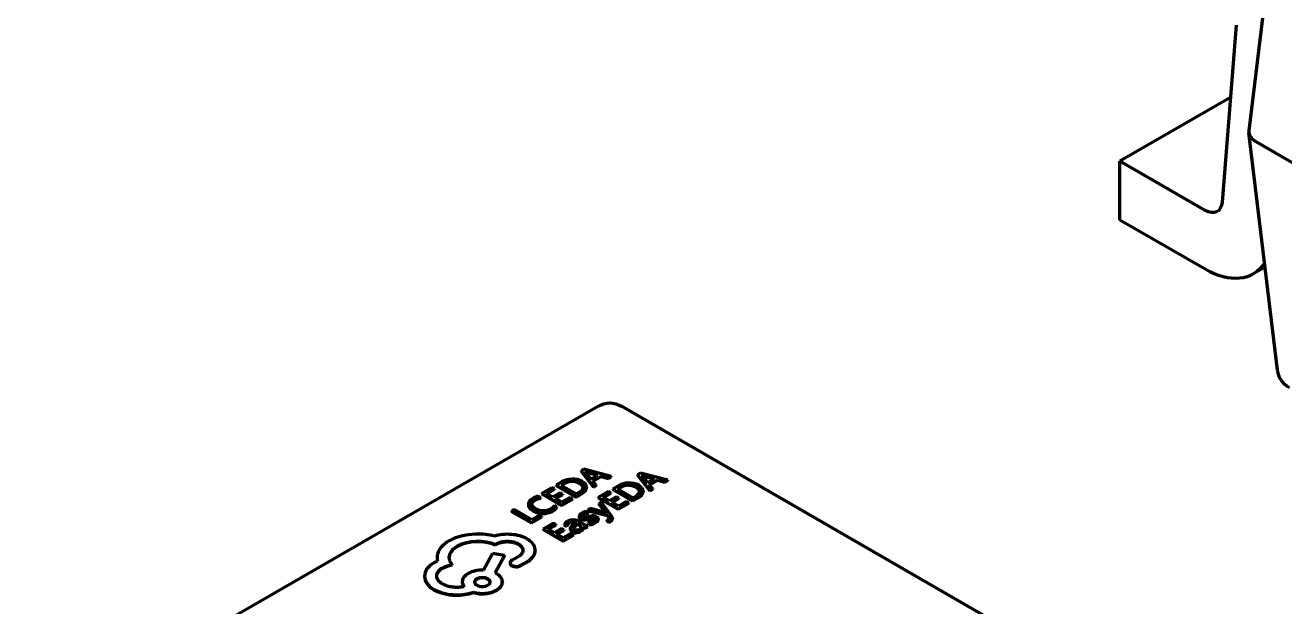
# Model space of a CAD drawing. Header units: millimetres. Extents: x 0 to 1189, y 0 to 841.
# Drawn here: x 656.761 to 659.383, y 238.392 to 239.602 of the extents above; entities that cross this region are included whole.
import ezdxf

# ---------------------------------------------------------------- set-up
doc = ezdxf.new("R2010")
doc.units = ezdxf.units.MM
doc.header["$LTSCALE"] = 0.75
doc.layers.add('Visible', color=7, linetype='Continuous', lineweight=70)

msp = doc.modelspace()

# ---------------------------------------------------------------- linework, layer by layer
at = {"layer": 'Visible', "extrusion": (0, 0.816497, 0.57735)}
for p, q in [((659.3431, 239.6726), (659.308, 239.3828)), ((659.2815, 239.6025), (659.2523, 239.2341)), ((659.2696, 239.4522), (659.0398, 239.3196)), ((659.3679, 238.8849), (659.308, 239.3788)), ((659.3226, 239.3604), (660.3834, 238.748)), ((659.2171, 239.2172), (659.0398, 239.3196)), ((659.0398, 239.1971), (659.0398, 239.3196)), ((659.2171, 239.0947), (659.0398, 239.1971)), ((659.3419, 239.0991), (659.3171, 239.0848)), ((657.9542, 238.81), (656.7613, 238.1213)), ((658.8984, 238.2927), (658.0022, 238.81)), ((657.924, 238.6785), (657.9183, 238.6752)), ((657.9183, 238.6752), (657.944, 238.6422)), ((657.9183, 238.6752), (657.9183, 238.6744)), ((657.9183, 238.6744), (657.944, 238.6414)), ((657.9812, 238.6637), (657.924, 238.6785)), ((657.8783, 238.6521), (657.8665, 238.6453)), ((657.8829, 238.6492), (657.8766, 238.6456)), ((657.8829, 238.6485), (657.8773, 238.6452)), ((657.9264, 238.6738), (657.9263, 238.6737)), ((657.9264, 238.6738), (657.9264, 238.6736)), ((657.9285, 238.6716), (657.9395, 238.6581)), ((657.9534, 238.6661), (657.93, 238.6725)), ((657.9525, 238.6656), (657.93, 238.6717)), ((657.9395, 238.6581), (657.9534, 238.6661)), ((657.9425, 238.6544), (657.9598, 238.6644)), ((657.9499, 238.6456), (657.9425, 238.6544)), ((657.943, 238.6539), (657.9598, 238.6636)), ((657.9598, 238.6644), (657.9753, 238.6603)), ((657.9598, 238.6644), (657.9598, 238.6636)), ((657.9598, 238.6636), (657.9753, 238.6595)), ((657.9753, 238.6603), (657.9812, 238.6637)), ((657.9753, 238.6595), (657.9812, 238.6629)), ((657.9753, 238.6603), (657.9753, 238.6595)), ((657.9812, 238.6637), (657.9812, 238.6629)), ((658.0416, 238.6705), (658.0359, 238.6672)), ((658.0359, 238.6672), (658.0616, 238.6342)), ((658.0359, 238.6672), (658.0359, 238.6664)), ((658.0359, 238.6664), (658.0616, 238.6334)), ((658.0988, 238.6557), (658.0416, 238.6705)), ((658.044, 238.6658), (658.0439, 238.6657)), ((658.044, 238.6658), (658.044, 238.6656)), ((658.0461, 238.6636), (658.0571, 238.6501)), ((658.071, 238.6582), (658.0476, 238.6645)), ((658.0701, 238.6576), (658.0476, 238.6637)), ((658.0571, 238.6501), (658.071, 238.6582)), ((658.0601, 238.6464), (658.0774, 238.6564)), ((658.0606, 238.6459), (658.0774, 238.6556)), ((658.0774, 238.6564), (658.0929, 238.6523)), ((658.0774, 238.6564), (658.0774, 238.6556)), ((658.0774, 238.6556), (658.0929, 238.6515)), ((658.0929, 238.6523), (658.0988, 238.6557)), ((658.0929, 238.6515), (658.0988, 238.6549)), ((658.0929, 238.6523), (658.0929, 238.6515)), ((658.0988, 238.6557), (658.0988, 238.6549)), ((657.8347, 238.6193), (657.8291, 238.6226)), ((657.8577, 238.6402), (657.8364, 238.6279)), ((657.8364, 238.6279), (657.8364, 238.6271)), ((657.8364, 238.6279), (657.8778, 238.604)), ((657.8364, 238.6271), (657.8778, 238.6032)), ((657.8465, 238.6283), (657.8625, 238.6375)), ((657.8598, 238.6206), (657.8465, 238.6283)), ((657.8472, 238.6279), (657.8625, 238.6367)), ((657.8625, 238.6375), (657.8577, 238.6402)), ((657.8746, 238.6292), (657.8598, 238.6206)), ((657.8625, 238.6375), (657.8625, 238.6367)), ((657.8645, 238.6179), (657.8793, 238.6264)), ((657.8652, 238.6175), (657.8793, 238.6256)), ((657.8665, 238.6453), (657.9079, 238.6214)), ((657.8665, 238.6453), (657.8665, 238.6445)), ((657.8665, 238.6445), (657.9079, 238.6206)), ((657.8793, 238.6264), (657.8746, 238.6292)), ((657.8766, 238.6456), (657.9086, 238.6272)), ((657.8793, 238.6264), (657.8793, 238.6256)), ((657.9079, 238.6214), (657.9193, 238.628)), ((657.9079, 238.6206), (657.9193, 238.6272)), ((657.9086, 238.6272), (657.9146, 238.6307)), ((657.9296, 238.6412), (657.9296, 238.6404)), ((657.944, 238.6422), (657.9499, 238.6456)), ((657.944, 238.6414), (657.9499, 238.6448)), ((657.944, 238.6422), (657.944, 238.6414)), ((657.9499, 238.6456), (657.9499, 238.6448)), ((657.9753, 238.6322), (657.954, 238.6199)), ((657.9641, 238.6203), (657.9801, 238.6295)), ((657.9648, 238.6199), (657.9801, 238.6287)), ((657.9801, 238.6295), (657.9753, 238.6322)), ((657.9801, 238.6295), (657.9801, 238.6287)), ((657.9959, 238.6441), (657.9841, 238.6373)), ((657.9841, 238.6373), (658.0255, 238.6134)), ((657.9841, 238.6373), (657.9841, 238.6365)), ((657.9841, 238.6365), (658.0255, 238.6126)), ((658.0005, 238.6413), (657.9942, 238.6376)), ((657.9942, 238.6376), (658.0262, 238.6192)), ((658.0005, 238.6405), (657.9949, 238.6373)), ((658.0262, 238.6192), (658.0322, 238.6227)), ((658.0472, 238.6332), (658.0472, 238.6324)), ((658.0675, 238.6376), (658.0601, 238.6464)), ((658.0616, 238.6342), (658.0675, 238.6376)), ((658.0616, 238.6334), (658.0675, 238.6368)), ((658.0616, 238.6342), (658.0616, 238.6334)), ((658.0675, 238.6376), (658.0675, 238.6368)), ((657.8085, 238.6057), (657.8085, 238.6049)), ((657.8347, 238.6193), (657.8347, 238.6185)), ((657.8678, 238.6002), (657.8627, 238.6032)), ((657.8784, 238.6098), (657.8645, 238.6179)), ((657.8678, 238.6002), (657.8678, 238.5994)), ((657.8778, 238.604), (657.9001, 238.6169)), ((657.8778, 238.6032), (657.9001, 238.6161)), ((657.8778, 238.604), (657.8778, 238.6032)), ((657.8954, 238.6196), (657.8784, 238.6098)), ((657.9001, 238.6169), (657.8954, 238.6196)), ((657.9001, 238.6169), (657.9001, 238.6161)), ((657.9079, 238.6214), (657.9079, 238.6206)), ((657.9376, 238.5968), (657.9318, 238.5935)), ((657.9676, 238.5884), (657.9376, 238.5968)), ((657.954, 238.6199), (657.954, 238.6191)), ((657.954, 238.6199), (657.9954, 238.596)), ((657.954, 238.6191), (657.9954, 238.5952)), ((657.9602, 238.6099), (657.9549, 238.6068)), ((657.9549, 238.6068), (657.9549, 238.606)), ((657.9549, 238.6068), (657.9691, 238.5892)), ((657.9549, 238.606), (657.9691, 238.5884)), ((657.9809, 238.5824), (657.9602, 238.6099)), ((657.9774, 238.6126), (657.9641, 238.6203)), ((657.9922, 238.6212), (657.9774, 238.6126)), ((657.9821, 238.6099), (657.9969, 238.6184)), ((657.996, 238.6018), (657.9821, 238.6099)), ((657.9828, 238.6095), (657.9969, 238.6176)), ((657.9969, 238.6184), (657.9922, 238.6212)), ((657.9954, 238.596), (658.0177, 238.6089)), ((657.9954, 238.5952), (658.0177, 238.6081)), ((657.9954, 238.596), (657.9954, 238.5952)), ((658.013, 238.6116), (657.996, 238.6018)), ((657.9969, 238.6184), (657.9969, 238.6176)), ((658.0177, 238.6089), (658.013, 238.6116)), ((658.0177, 238.6089), (658.0177, 238.6081)), ((658.0255, 238.6134), (658.0369, 238.62)), ((658.0255, 238.6126), (658.0369, 238.6192)), ((658.0255, 238.6134), (658.0255, 238.6126)), ((657.7789, 238.5947), (657.7735, 238.5916)), ((657.7735, 238.5916), (657.7735, 238.5908)), ((657.7735, 238.5916), (657.815, 238.5677)), ((657.7735, 238.5908), (657.815, 238.5669)), ((657.8156, 238.5735), (657.7789, 238.5947)), ((657.815, 238.5677), (657.8368, 238.5803)), ((657.815, 238.5669), (657.8368, 238.5795)), ((657.8321, 238.583), (657.8156, 238.5735)), ((657.8368, 238.5803), (657.8321, 238.583)), ((657.8368, 238.5803), (657.8368, 238.5795)), ((657.9317, 238.5592), (657.9127, 238.5702)), ((657.914, 238.5801), (657.914, 238.5793)), ((657.9334, 238.5878), (657.9284, 238.5907)), ((657.9318, 238.5935), (657.9318, 238.5927)), ((657.9318, 238.5935), (657.973, 238.5831)), ((657.9318, 238.5927), (657.973, 238.5823)), ((657.9334, 238.5878), (657.9334, 238.587)), ((657.9336, 238.5753), (657.9336, 238.5746)), ((657.9539, 238.5751), (657.9539, 238.5743)), ((657.9707, 238.5874), (657.9676, 238.5884)), ((657.9691, 238.5892), (657.9691, 238.5884)), ((657.9708, 238.5875), (657.9707, 238.5874)), ((657.9714, 238.5719), (657.9714, 238.5711)), ((657.9714, 238.5719), (657.976, 238.5692)), ((657.9714, 238.5711), (657.976, 238.5684)), ((657.973, 238.5831), (657.973, 238.5823)), ((657.973, 238.5831), (657.9761, 238.5787)), ((657.973, 238.5823), (657.9761, 238.5779)), ((657.9835, 238.5762), (657.9835, 238.5755)), ((657.815, 238.5677), (657.815, 238.5669)), ((657.8606, 238.566), (657.8393, 238.5537)), ((657.8393, 238.5537), (657.8393, 238.5529)), ((657.8393, 238.5537), (657.8807, 238.5298)), ((657.8393, 238.5529), (657.8807, 238.529)), ((657.8494, 238.554), (657.8654, 238.5633)), ((657.8626, 238.5464), (657.8494, 238.554)), ((657.8501, 238.5536), (657.8654, 238.5625)), ((657.8654, 238.5633), (657.8606, 238.566)), ((657.8774, 238.5549), (657.8626, 238.5464)), ((657.8654, 238.5633), (657.8654, 238.5625)), ((657.8674, 238.5436), (657.8822, 238.5522)), ((657.8813, 238.5356), (657.8674, 238.5436)), ((657.8681, 238.5432), (657.8822, 238.5514)), ((657.8822, 238.5522), (657.8774, 238.5549)), ((657.8982, 238.5454), (657.8813, 238.5356)), ((657.8822, 238.5522), (657.8822, 238.5514)), ((657.8833, 238.5631), (657.8884, 238.5601)), ((657.8833, 238.5631), (657.8833, 238.5623)), ((657.8833, 238.5623), (657.8884, 238.5594)), ((657.8884, 238.5601), (657.8884, 238.5594)), ((657.8959, 238.5552), (657.8959, 238.5544)), ((657.903, 238.5426), (657.8982, 238.5454)), ((657.9077, 238.5671), (657.9002, 238.5613)), ((657.9117, 238.5648), (657.9057, 238.5603)), ((657.9117, 238.564), (657.9057, 238.5595)), ((657.9145, 238.5632), (657.9117, 238.5648)), ((657.9117, 238.5648), (657.9117, 238.564)), ((657.9145, 238.5624), (657.9117, 238.564)), ((657.9218, 238.5588), (657.9219, 238.5589)), ((657.9219, 238.5589), (657.9265, 238.5562)), ((657.9219, 238.5589), (657.9219, 238.5585)), ((657.9221, 238.558), (657.9265, 238.5554)), ((657.9224, 238.5563), (657.9224, 238.5555)), ((657.9265, 238.5562), (657.9317, 238.5592)), ((657.9265, 238.5554), (657.9317, 238.5584)), ((657.9265, 238.5562), (657.9265, 238.5554)), ((657.9317, 238.5592), (657.9317, 238.5584)), ((657.9323, 238.567), (657.9323, 238.5662)), ((657.9323, 238.567), (657.9377, 238.5639)), ((657.9323, 238.5662), (657.9377, 238.5631)), ((657.9377, 238.5639), (657.9377, 238.5631)), ((657.976, 238.5692), (657.976, 238.5684)), ((657.7394, 238.5218), (657.7418, 238.5232)), ((657.7394, 238.521), (657.7418, 238.5224)), ((657.7394, 238.5218), (657.7394, 238.521)), ((657.8807, 238.5298), (657.903, 238.5426)), ((657.8807, 238.529), (657.903, 238.5418)), ((657.8807, 238.5298), (657.8807, 238.529)), ((657.903, 238.5426), (657.903, 238.5418)), ((657.6185, 238.4953), (657.6185, 238.4945)), ((657.7341, 238.5031), (657.7152, 238.4684)), ((657.7588, 238.4994), (657.7341, 238.5031)), ((657.7394, 238.463), (657.7588, 238.4994)), ((657.7397, 238.4628), (657.7588, 238.4986)), ((657.7588, 238.4994), (657.7588, 238.4986)), ((657.7895, 238.4977), (657.7762, 238.49)), ((657.8228, 238.51), (657.8228, 238.5093)), ((657.6501, 238.4802), (657.6501, 238.4794)), ((657.7704, 238.4839), (657.7704, 238.4831)), ((657.7918, 238.4783), (657.8092, 238.4883)), ((657.7918, 238.4775), (657.8092, 238.4875)), ((657.7918, 238.4783), (657.7918, 238.4775)), ((657.8092, 238.4883), (657.8092, 238.4875)), ((657.5924, 238.456), (657.5924, 238.4552)), ((657.671, 238.4444), (657.671, 238.4436)), ((657.7423, 238.4613), (657.7394, 238.463)), ((657.7545, 238.4443), (657.7545, 238.4435)), ((657.6943, 238.4227), (657.6943, 238.4219))]:
    msp.add_line(p, q, dxfattribs=at)
at = {"layer": 'Visible', "extrusion": (-1e-16, 0, -1)}
msp.add_arc((-659.4175, 238.8909), 0.05, 300, 353.0942, dxfattribs=at)
at = {"layer": 'Visible', "extrusion": (-2e-16, 1e-16, -1)}
msp.add_arc((-657.9782, 238.7685), 0.048, 60, 120, dxfattribs=at)
at = {"layer": 'Visible'}
for centre, major_axis, ratio, start_param, end_param in [((659.3582, 239.3808), (0.0502, 0), 0.574548, 3.072117, 3.924558), ((658.5816, 235.9499), (-0.6899, 2.7029), 0.109901, -0.02302, 0.030845), ((658.5816, 235.9492), (-0.6899, 2.7029), 0.109901, -0.02302, 0.030845), ((657.7809, 237.7645), (0.123, 0.8891), 0.177441, -0.072002, 0.032442), ((657.7809, 237.7637), (0.123, 0.8891), 0.177441, -0.072002, 0.032442), ((655.5255, 238.4803), (2.3971, 0.1605), 0.05128, -0.0049, 0.076361), ((655.5255, 238.4796), (2.3971, 0.1605), 0.05128, -0.000407, 0.076361), ((650.4205, 237.5926), (7.509, 1.0499), 0.034864, -0.007084, 0.04466), ((657.7854, 238.3677), (0.0555, 0.255), 0.308834, 0.143745, 0.273833), ((655.0092, 238.8155), (-2.9133, 0.1755), 0.047158, 3.070324, 3.14354), ((652.059, 239.4174), (-5.8705, 0.7775), 0.041368, 3.087819, 3.144499), ((652.059, 239.4166), (-5.8705, 0.7775), 0.041368, 3.087819, 3.144499), ((658.6992, 235.942), (-0.6899, 2.7029), 0.109901, -0.02302, 0.030845), ((658.6992, 235.9412), (-0.6899, 2.7029), 0.109901, -0.02302, 0.030845), ((657.8985, 237.7565), (0.123, 0.8891), 0.177441, -0.072002, 0.032442), ((657.8985, 237.7557), (0.123, 0.8891), 0.177441, -0.072002, 0.032442), ((655.1268, 238.8075), (-2.9133, 0.1755), 0.047158, 3.070324, 3.14354), ((655.6431, 238.4723), (2.3971, 0.1605), 0.05128, -0.0049, 0.076361), ((655.6431, 238.4716), (2.3971, 0.1605), 0.05128, -0.000407, 0.076361), ((652.1766, 239.4094), (-5.8705, 0.7775), 0.041368, 3.087819, 3.144499), ((652.1766, 239.4086), (-5.8705, 0.7775), 0.041368, 3.087819, 3.144499), ((650.5381, 237.5846), (7.509, 1.0499), 0.034864, -0.007084, 0.04466), ((658.381, 240.3373), (0.5542, 1.7481), 0.148855, 3.108847, 3.185894), ((658.381, 240.3365), (0.5542, 1.7481), 0.148855, 3.108847, 3.185894), ((657.9791, 238.6939), (0.0614, 0.1185), 0.319084, 3.126988, 3.275741), ((657.9791, 238.6932), (0.0614, 0.1185), 0.319084, 3.126988, 3.275741), ((658.0885, 238.6654), (0.1681, 0.0901), 0.094143, 3.286518, 3.494452), ((658.0885, 238.6646), (0.1681, 0.0901), 0.094143, 3.286518, 3.494452), ((657.8632, 238.5315), (0.085, 0.0482), 0.149517, 0.238997, 0.516554), ((657.7447, 238.1865), (0.2055, 0.3932), 0.171204, -0.007181, 0.081368), ((657.4097, 238.5974), (-0.5443, 0.0223), 0.096093, 2.991007, 3.117389), ((657.4097, 238.5966), (-0.5443, 0.0223), 0.096093, 2.991007, 3.117389), ((657.4632, 238.4892), (0.4907, 0.0865), 0.084584, -0.043625, 0.100457), ((657.4632, 238.4884), (0.4907, 0.0865), 0.084584, -0.043625, -0.014916), ((657.7104, 238.4933), (-0.0907, 0.0041), 0.554388, -1.417289, -0.714519), ((657.6926, 238.5015), (0.0827, 0.0069), 0.502352, 0.949916, 1.454979), ((658.0836, 238.5684), (0.1811, 0.0122), 0.104813, 3.132371, 3.296545), ((657.6636, 239.5345), (-0.2495, 0.986), 0.135839, 3.111025, 3.180015), ((657.6636, 239.5337), (-0.2495, 0.986), 0.135839, 3.111025, 3.180015), ((657.8706, 238.7079), (-0.0418, 0.1553), 0.261584, 3.080338, 3.211311), ((657.6238, 238.6118), (-0.2945, 0.0544), 0.109765, 3.013588, 3.170755), ((656.7595, 238.7457), (-1.1628, 0.1902), 0.062787, 3.064998, 3.183795), ((656.7595, 238.7449), (-1.1628, 0.1902), 0.062787, 3.064998, 3.15186), ((657.612, 239.3846), (-0.3316, 0.819), 0.187098, 3.104734, 3.167739), ((657.612, 239.3838), (-0.3316, 0.819), 0.187098, 3.104734, 3.167739), ((657.7538, 238.4757), (-0.1352, 0.0229), 0.491604, -0.535735, -0.055752), ((657.7528, 238.5134), (-0.07, 0.0048), 0.537753, 2.54468, 3.215951), ((657.7528, 238.5127), (-0.07, 0.0048), 0.537753, 2.54468, 3.178467), ((657.669, 238.4532), (-0.0765, 0.004), 0.553213, -0.705354, 0.029236), ((657.7118, 238.4438), (0.0414, 0.0003), 0.596631, 1.483077, 2.330884), ((657.7825, 238.4839), (-0.0121, 0), 0.601032, -0.809089, 0.80909), ((657.7825, 238.4831), (-0.0121, 0), 0.601032, 0, 0.80909), ((657.7832, 238.4829), (-0.0123, 0.0001), 0.526329, 0.745392, 2.353638), ((657.7832, 238.4822), (-0.0123, 0.0001), 0.526329, 0.745392, 2.353638), ((657.6008, 238.5951), (-0.1183, 0.1594), 0.666753, 2.660888, 2.930828), ((657.6008, 238.5943), (-0.1183, 0.1594), 0.666753, 2.660888, 2.930828)]:
    msp.add_ellipse(centre, major_axis=major_axis, ratio=ratio, start_param=start_param, end_param=end_param, dxfattribs=at)
at = {"layer": 'Visible', "extrusion": (0, -1e-16, -1)}
for centre, major_axis, ratio, start_param, end_param in [((659.2171, 239.258), (-0.025, 0.0433), 0.57735, 2.443461, 3.926991), ((655.0214, 238.2201), (2.926, 0.3542), 0.02264, -0.030142, 0.053034), ((655.0214, 238.2193), (2.926, 0.3542), 0.02264, -0.030142, -0.003092)]:
    msp.add_ellipse(centre, major_axis=major_axis, ratio=ratio, start_param=start_param, end_param=end_param, dxfattribs=at)
at = {"layer": 'Visible', "extrusion": (-1e-16, -2e-16, -1)}
for centre, major_axis, ratio, start_param, end_param in [((659.2171, 239.258), (-0.1, 0.1732), 0.57735, 2.860984, 3.926991), ((657.6504, 238.4683), (0.0281, 0.0048), 0.413003, 3.981818, 4.775737), ((657.6504, 238.4675), (0.0281, 0.0048), 0.413003, 3.981818, 4.775737)]:
    msp.add_ellipse(centre, major_axis=major_axis, ratio=ratio, start_param=start_param, end_param=end_param, dxfattribs=at)
at = {"layer": 'Visible', "extrusion": (-4e-16, -2e-16, -1)}
msp.add_ellipse((657.2685, 238.6933), major_axis=(-0.5948, 0.0879), ratio=0.121998, start_param=3.173048, end_param=3.2943, dxfattribs=at)
at = {"layer": 'Visible', "extrusion": (-1e-16, -1e-16, -1)}
msp.add_ellipse((657.3379, 239.6695), major_axis=(-0.5151, 1.075), ratio=0.14791, start_param=3.130211, end_param=3.21592, dxfattribs=at)
at = {"layer": 'Visible', "extrusion": (0, -2e-16, -1)}
for centre, end_param in [((658.2544, 236.4064), 0.057567), ((658.2544, 236.4056), 0.054115)]:
    msp.add_ellipse(centre, major_axis=(-0.3561, 2.1628), ratio=0.070289, start_param=-0.026486, end_param=end_param, dxfattribs=at)
at = {"layer": 'Visible', "extrusion": (-2e-16, 1e-16, -1)}
msp.add_ellipse((657.9644, 238.5898), major_axis=(0.0438, 0.0091), ratio=0.193771, start_param=2.927566, end_param=3.250969, dxfattribs=at)
at = {"layer": 'Visible', "extrusion": (-2e-16, -4e-16, -1)}
msp.add_ellipse((658.2767, 238.718), major_axis=(0.3522, 0.1395), ratio=0.028433, start_param=2.925926, end_param=3.062174, dxfattribs=at)
at = {"layer": 'Visible'}
for points in [[(657.8995, 238.658), (657.8916, 238.6577), (657.8846, 238.6557), (657.8783, 238.6521)], [(657.9204, 238.6531), (657.9143, 238.6567), (657.9073, 238.6583), (657.8995, 238.658)], [(658.0171, 238.65), (658.0092, 238.6497), (658.0022, 238.6478), (657.9959, 238.6441)], [(658.038, 238.6451), (658.0319, 238.6487), (658.0249, 238.6503), (658.0171, 238.65)], [(657.8176, 238.6179), (657.8114, 238.6143), (657.8084, 238.6102), (657.8085, 238.6056)], [(657.8085, 238.6056), (657.8085, 238.6009), (657.8119, 238.5967), (657.8186, 238.5928)], [(657.8085, 238.6048), (657.8085, 238.6001), (657.8119, 238.5959), (657.8186, 238.592)], [(657.8158, 238.6059), (657.8156, 238.6094), (657.8178, 238.6124), (657.8225, 238.6151)], [(657.8158, 238.6059), (657.816, 238.6091), (657.8182, 238.6119), (657.8225, 238.6143)], [(657.8239, 238.5962), (657.8187, 238.5992), (657.816, 238.6025), (657.8158, 238.6059)], [(657.8225, 238.6151), (657.826, 238.6172), (657.8301, 238.6186), (657.8347, 238.6193)], [(657.8225, 238.6143), (657.826, 238.6164), (657.8301, 238.6178), (657.8347, 238.6185)], [(657.8908, 238.5705), (657.8869, 238.5683), (657.8844, 238.5658), (657.8833, 238.5631)], [(657.9127, 238.5702), (657.9052, 238.5745), (657.8979, 238.5746), (657.8908, 238.5705)], [(657.9142, 238.5813), (657.9136, 238.5791), (657.9145, 238.5773), (657.9172, 238.5758)], [(657.92, 238.5874), (657.9168, 238.5856), (657.9148, 238.5835), (657.9142, 238.5813)], [(657.9208, 238.5817), (657.9211, 238.5827), (657.9221, 238.5837), (657.9237, 238.5847)], [(657.9208, 238.5809), (657.9211, 238.582), (657.9221, 238.583), (657.9237, 238.5839)], [(657.9237, 238.5847), (657.9265, 238.5863), (657.9298, 238.5873), (657.9334, 238.5878)], [(657.9237, 238.5839), (657.9265, 238.5855), (657.9298, 238.5866), (657.9334, 238.587)], [(657.9417, 238.577), (657.9433, 238.577), (657.9447, 238.5768), (657.9459, 238.5761)], [(657.9417, 238.5762), (657.9433, 238.5763), (657.9447, 238.576), (657.9459, 238.5753)], [(657.8884, 238.5601), (657.8889, 238.5632), (657.8909, 238.5658), (657.8945, 238.5678)], [(657.8884, 238.5594), (657.8889, 238.5624), (657.8909, 238.565), (657.8945, 238.567)], [(657.9002, 238.5613), (657.8945, 238.557), (657.8945, 238.5533), (657.9, 238.5501)], [(657.8959, 238.5544), (657.8959, 238.5526), (657.8973, 238.5509), (657.9, 238.5493)], [(657.9057, 238.5603), (657.9036, 238.5587), (657.9025, 238.5574), (657.9025, 238.5563)], [(657.9057, 238.5595), (657.9038, 238.558), (657.9027, 238.5568), (657.9025, 238.5559)], [(657.6613, 238.5193), (657.6825, 238.5315), (657.7164, 238.5324), (657.7394, 238.5218)], [(657.6613, 238.5185), (657.6825, 238.5307), (657.7164, 238.5316), (657.7394, 238.521)], [(657.6195, 238.5023), (657.618, 238.4973), (657.6183, 238.4924), (657.6195, 238.4873)]]:
    msp.add_open_spline(points, degree=3, dxfattribs=at)
at = {"layer": 'Visible', "extrusion": (-3.19677e-09, -3.46763e-09, 1)}
msp.add_open_spline([(657.9263, 238.6737), (657.9273, 238.6729), (657.9281, 238.6722), (657.9285, 238.6716)], degree=3, dxfattribs=at)
at = {"layer": 'Visible', "extrusion": (-6.06384e-10, -1.12809e-09, -1)}
msp.add_open_spline([(657.93, 238.6725), (657.9292, 238.6727), (657.928, 238.6731), (657.9264, 238.6738)], degree=3, dxfattribs=at)
at = {"layer": 'Visible', "extrusion": (-8.43642e-09, -2.40535e-08, -1)}
msp.add_open_spline([(657.93, 238.6717), (657.9294, 238.6718), (657.9287, 238.6721), (657.9277, 238.6725)], degree=3, dxfattribs=at)
at = {"layer": 'Visible', "extrusion": (4.89579e-09, 4.91091e-09, 1)}
msp.add_open_spline([(658.0439, 238.6657), (658.0449, 238.6649), (658.0457, 238.6642), (658.0461, 238.6636)], degree=3, dxfattribs=at)
at = {"layer": 'Visible', "extrusion": (-1.78968e-09, -5.13717e-09, -1)}
msp.add_open_spline([(658.0476, 238.6645), (658.0468, 238.6647), (658.0456, 238.6651), (658.044, 238.6658)], degree=3, dxfattribs=at)
at = {"layer": 'Visible', "extrusion": (-6.62575e-09, -1.78902e-08, -1)}
msp.add_open_spline([(658.0476, 238.6637), (658.047, 238.6638), (658.0463, 238.6641), (658.0453, 238.6645)], degree=3, dxfattribs=at)
at = {"layer": 'Visible', "extrusion": (-3.18989e-11, -7.51159e-11, -1)}
msp.add_open_spline([(657.8398, 238.5918), (657.8341, 238.5919), (657.8288, 238.5934), (657.8239, 238.5962)], degree=3, dxfattribs=at)
at = {"layer": 'Visible', "extrusion": (1.27855e-10, -3.64262e-10, -1)}
msp.add_open_spline([(657.8588, 238.5922), (657.8634, 238.5948), (657.8664, 238.5975), (657.8678, 238.6002)], degree=3, dxfattribs=at)
at = {"layer": 'Visible', "extrusion": (1.20152e-11, 6.107e-13, -1)}
msp.add_open_spline([(657.8588, 238.5914), (657.8634, 238.5941), (657.8664, 238.5967), (657.8678, 238.5994)], degree=3, dxfattribs=at)
at = {"layer": 'Visible', "extrusion": (-2.84351e-11, 2.97834e-10, -1)}
msp.add_open_spline([(657.8389, 238.5872), (657.8462, 238.5871), (657.8528, 238.5888), (657.8588, 238.5922)], degree=3, dxfattribs=at)
at = {"layer": 'Visible', "extrusion": (-2.90264e-11, 1.16564e-10, -1)}
msp.add_open_spline([(657.8389, 238.5864), (657.8462, 238.5863), (657.8528, 238.588), (657.8588, 238.5914)], degree=3, dxfattribs=at)
at = {"layer": 'Visible', "extrusion": (-1.37993e-09, -5.76835e-10, 1)}
msp.add_open_spline([(657.914, 238.5793), (657.914, 238.5777), (657.9151, 238.5762), (657.9172, 238.575)], degree=3, dxfattribs=at)
at = {"layer": 'Visible', "extrusion": (-8.62198e-10, 1.95712e-09, 1)}
msp.add_open_spline([(657.9284, 238.5907), (657.9253, 238.59), (657.9226, 238.5889), (657.92, 238.5874)], degree=3, dxfattribs=at)
at = {"layer": 'Visible', "extrusion": (3.32789e-10, 4.1039e-10, -1)}
msp.add_open_spline([(657.9259, 238.5782), (657.9245, 238.5781), (657.9232, 238.5784), (657.9221, 238.5791)], degree=3, dxfattribs=at)
at = {"layer": 'Visible', "extrusion": (6.98564e-11, -3.46963e-10, -1)}
msp.add_open_spline([(657.9437, 238.5703), (657.9407, 238.5685), (657.9369, 238.5674), (657.9323, 238.567)], degree=3, dxfattribs=at)
at = {"layer": 'Visible', "extrusion": (-2.73625e-10, 2.01124e-09, 1)}
msp.add_open_spline([(657.9336, 238.5753), (657.9374, 238.5763), (657.9401, 238.5769), (657.9417, 238.577)], degree=3, dxfattribs=at)
at = {"layer": 'Visible', "extrusion": (2.7732e-10, -1.85306e-09, 1)}
msp.add_open_spline([(657.9336, 238.5746), (657.9374, 238.5756), (657.9401, 238.5761), (657.9417, 238.5762)], degree=3, dxfattribs=at)
at = {"layer": 'Visible', "extrusion": (2.05341e-08, 2.10009e-08, -1)}
msp.add_open_spline([(657.9691, 238.5892), (657.9698, 238.5884), (657.9704, 238.5879), (657.9708, 238.5875)], degree=3, dxfattribs=at)
at = {"layer": 'Visible', "extrusion": (-9.34435e-08, -8.81225e-08, 1)}
msp.add_open_spline([(657.9691, 238.5884), (657.9693, 238.5882), (657.9695, 238.5879), (657.9698, 238.5877)], degree=3, dxfattribs=at)
at = {"layer": 'Visible', "extrusion": (1.25189e-10, -6.61255e-10, -1)}
msp.add_open_spline([(657.9749, 238.5732), (657.974, 238.5727), (657.9728, 238.5722), (657.9714, 238.5719)], degree=3, dxfattribs=at)
at = {"layer": 'Visible', "extrusion": (-9.19751e-11, 1.33339e-10, -1)}
msp.add_open_spline([(657.9761, 238.5787), (657.9777, 238.5764), (657.9773, 238.5746), (657.9749, 238.5732)], degree=3, dxfattribs=at)
at = {"layer": 'Visible', "extrusion": (2.99474e-10, -9.72216e-10, -1)}
for points in [[(657.976, 238.5692), (657.9772, 238.5696), (657.9785, 238.5701), (657.9798, 238.5709)], [(657.976, 238.5684), (657.9772, 238.5688), (657.9785, 238.5693), (657.9798, 238.5701)]]:
    msp.add_open_spline(points, degree=3, dxfattribs=at)
at = {"layer": 'Visible', "extrusion": (-1.99301e-09, -1.7039e-09, -1)}
msp.add_open_spline([(657.9761, 238.5779), (657.9766, 238.5771), (657.9769, 238.5764), (657.977, 238.5758)], degree=3, dxfattribs=at)
at = {"layer": 'Visible', "extrusion": (6.67164e-11, -5.05422e-11, -1)}
msp.add_open_spline([(657.9798, 238.5709), (657.9843, 238.5735), (657.9847, 238.5774), (657.9809, 238.5824)], degree=3, dxfattribs=at)
at = {"layer": 'Visible', "extrusion": (5.45953e-10, -3.87297e-10, -1)}
msp.add_open_spline([(657.9798, 238.5701), (657.9823, 238.5715), (657.9835, 238.5733), (657.9835, 238.5755)], degree=3, dxfattribs=at)
at = {"layer": 'Visible'}
for points, knots in [([(657.8057, 238.5339), (657.8013, 238.5364), (657.7962, 238.5384), (657.7853, 238.5414), (657.7795, 238.5424), (657.7675, 238.5433), (657.7614, 238.5433), (657.7493, 238.5421), (657.7434, 238.541), (657.7379, 238.5393)], [-0.007317461, -0.007317461, -0.007317461, -0.007317461, -0.005480951, -0.005480951, -0.003678004, -0.003678004, -0.00185405, -0.00185405, 0, 0, 0, 0]), ([(657.6501, 238.4802), (657.6474, 238.4834), (657.6456, 238.4868), (657.6437, 238.4938), (657.6438, 238.4973), (657.6458, 238.5042), (657.6476, 238.5075), (657.6532, 238.5138), (657.6569, 238.5167), (657.6613, 238.5193)], [-0.007365823, -0.007365823, -0.007365823, -0.007365823, -0.005510735, -0.005510735, -0.00367922, -0.00367922, -0.001880027, -0.001880027, 0, 0, 0, 0]), ([(657.644, 238.4949), (657.644, 238.4966), (657.6443, 238.4983), (657.6458, 238.5034), (657.6476, 238.5067), (657.6532, 238.513), (657.6569, 238.5159), (657.6613, 238.5185)], [-0.004569843, -0.004569843, -0.004569843, -0.004569843, -0.00367922, -0.00367922, -0.001880027, -0.001880027, 0, 0, 0, 0]), ([(657.7418, 238.5232), (657.7448, 238.5249), (657.7483, 238.5263), (657.7562, 238.5282), (657.7604, 238.5287), (657.769, 238.5287), (657.7733, 238.5282), (657.7812, 238.5263), (657.7847, 238.5249), (657.7877, 238.5232)], [-0.005132443, -0.005132443, -0.005132443, -0.005132443, -0.003856008, -0.003856008, -0.002566222, -0.002566222, -0.001276436, -0.001276436, 0, 0, 0, 0]), ([(657.7418, 238.5224), (657.7448, 238.5241), (657.7483, 238.5255), (657.7562, 238.5274), (657.7604, 238.5279), (657.769, 238.5279), (657.7733, 238.5274), (657.7812, 238.5255), (657.7847, 238.5241), (657.7877, 238.5224)], [-0.005132443, -0.005132443, -0.005132443, -0.005132443, -0.003856008, -0.003856008, -0.002566222, -0.002566222, -0.001276436, -0.001276436, 0, 0, 0, 0]), ([(657.6301, 238.4397), (657.6263, 238.4419), (657.6232, 238.4445), (657.619, 238.4503), (657.618, 238.4535), (657.618, 238.4599), (657.619, 238.463), (657.6232, 238.4689), (657.6263, 238.4715), (657.6301, 238.4737)], [-0.006576713, -0.006576713, -0.006576713, -0.006576713, -0.004947789, -0.004947789, -0.003288356, -0.003288356, -0.001628924, -0.001628924, 0, 0, 0, 0]), ([(657.618, 238.4563), (657.6181, 238.4594), (657.6191, 238.4624), (657.6232, 238.4681), (657.6263, 238.4707), (657.6301, 238.4729)], [-0.003220264, -0.003220264, -0.003220264, -0.003220264, -0.001628924, -0.001628924, 0, 0, 0, 0]), ([(657.5924, 238.456), (657.5924, 238.4509), (657.5942, 238.4459), (657.601, 238.4365), (657.6059, 238.4322), (657.6121, 238.4286)], [-0.005292199, -0.005292199, -0.005292199, -0.005292199, -0.002645801, -0.002645801, 0, 0, 0, 0]), ([(657.5924, 238.4552), (657.5924, 238.4501), (657.5942, 238.4451), (657.601, 238.4357), (657.6059, 238.4315), (657.6121, 238.4279)], [-0.005292199, -0.005292199, -0.005292199, -0.005292199, -0.002645801, -0.002645801, 0, 0, 0, 0]), ([(657.6831, 238.4615), (657.6801, 238.4597), (657.6776, 238.4577), (657.6737, 238.4533), (657.6724, 238.451), (657.6709, 238.4462), (657.6708, 238.4438), (657.6719, 238.4389), (657.6731, 238.4365), (657.6749, 238.4342)], [-0.005099147, -0.005099147, -0.005099147, -0.005099147, -0.003809049, -0.003809049, -0.002559548, -0.002559548, -0.001281149, -0.001281149, 0, 0, 0, 0]), ([(657.671, 238.4436), (657.671, 238.4426), (657.6712, 238.4416), (657.6719, 238.4383), (657.6729, 238.4362), (657.6744, 238.4341)], [-0.001821208, -0.001821208, -0.001821208, -0.001821208, -0.001281149, -0.001281149, -0.000127902, -0.000127902, -0.000127902, -0.000127902]), ([(657.7014, 238.4498), (657.7006, 238.4493), (657.6999, 238.4488), (657.6987, 238.4477), (657.6982, 238.4472), (657.6971, 238.4456), (657.6967, 238.4446), (657.6967, 238.4435)], [-0.005118876, -0.005118876, -0.005118876, -0.005118876, -0.004778928, -0.004778928, -0.004446361, -0.004446361, -0.003905314, -0.003905314, -0.003905314, -0.003905314]), ([(657.7244, 238.4373), (657.7309, 238.441), (657.7306, 238.447), (657.7244, 238.4506), (657.7179, 238.4543), (657.7076, 238.4541), (657.7014, 238.4506)], [0, 0, 0, 0, 1, 1, 1, 2, 2, 2, 2]), ([(657.7291, 238.4435), (657.7289, 238.4458), (657.7273, 238.4481), (657.7244, 238.4498), (657.7179, 238.4535), (657.7076, 238.4534), (657.7014, 238.4498)], [0.521407, 0.521407, 0.521407, 0.521407, 1, 1, 1, 2, 2, 2, 2])]:
    msp.add_open_spline(points, degree=3, knots=knots, dxfattribs=at)
at = {"layer": 'Visible', "extrusion": (-4.2941e-10, -1.67346e-09, -1)}
msp.add_open_spline([(657.9, 238.5501), (657.9027, 238.5485), (657.9056, 238.5478), (657.9088, 238.5479)], degree=3, dxfattribs=at)
at = {"layer": 'Visible', "extrusion": (8.19457e-11, 4.39438e-10, -1)}
msp.add_open_spline([(657.9, 238.5493), (657.9027, 238.5478), (657.9056, 238.547), (657.9088, 238.5471)], degree=3, dxfattribs=at)
at = {"layer": 'Visible', "extrusion": (3.46857e-10, 3.65933e-10, -1)}
msp.add_open_spline([(657.9049, 238.5534), (657.9063, 238.5525), (657.9079, 238.5522), (657.9098, 238.5522)], degree=3, dxfattribs=at)
at = {"layer": 'Visible', "extrusion": (-7.94586e-11, 9.14301e-11, -1)}
msp.add_open_spline([(657.9183, 238.5584), (657.9182, 238.5602), (657.917, 238.5618), (657.9145, 238.5632)], degree=3, dxfattribs=at)
at = {"layer": 'Visible', "extrusion": (-5.11461e-10, -5.14737e-10, -1)}
msp.add_open_spline([(657.9183, 238.5577), (657.9182, 238.5594), (657.9169, 238.561), (657.9145, 238.5624)], degree=3, dxfattribs=at)
at = {"layer": 'Visible', "extrusion": (-9.80859e-11, 4.3463e-12, -1)}
msp.add_open_spline([(657.7877, 238.5232), (657.7906, 238.5215), (657.793, 238.5195), (657.7963, 238.5152), (657.7972, 238.5129), (657.7975, 238.5083), (657.7969, 238.506), (657.7943, 238.5016), (657.7922, 238.4995), (657.7895, 238.4977)], degree=3, knots=[-0.004894959, -0.004894959, -0.004894959, -0.004894959, -0.003645696, -0.003645696, -0.002441492, -0.002441492, -0.00124413, -0.00124413, 0, 0, 0, 0], dxfattribs=at)
at = {"layer": 'Visible', "extrusion": (1.96261e-10, 1.81051e-10, -1)}
msp.add_open_spline([(657.7877, 238.5224), (657.7906, 238.5207), (657.793, 238.5187), (657.7963, 238.5144), (657.7972, 238.5121), (657.7973, 238.5097), (657.7973, 238.5096), (657.7973, 238.5095)], degree=3, knots=[-0.004894959, -0.004894959, -0.004894959, -0.004894959, -0.003645696, -0.003645696, -0.002441492, -0.002441492, -0.002379683, -0.002379683, -0.002379683, -0.002379683], dxfattribs=at)
at = {"layer": 'Visible', "extrusion": (-6.97092e-11, -5.05201e-11, -1)}
msp.add_open_spline([(657.8228, 238.5115), (657.8225, 238.5156), (657.8208, 238.5198), (657.8149, 238.5274), (657.8108, 238.5309), (657.8057, 238.5339)], degree=3, knots=[-0.004360636, -0.004360636, -0.004360636, -0.004360636, -0.002179796, -0.002179796, 0, 0, 0, 0], dxfattribs=at)
at = {"layer": 'Visible', "extrusion": (-2.67457e-09, -3.32993e-10, 1)}
msp.add_open_spline([(657.6185, 238.4945), (657.6185, 238.4921), (657.6188, 238.4897), (657.6194, 238.4872)], degree=3, dxfattribs=at)
at = {"layer": 'Visible', "extrusion": (-4.76429e-10, 1.2848e-09, 1)}
msp.add_open_spline([(657.6195, 238.4873), (657.6169, 238.4861), (657.6145, 238.4851), (657.6121, 238.4837)], degree=3, dxfattribs=at)
at = {"layer": 'Visible', "extrusion": (-2.89478e-09, 7.68795e-09, -1)}
msp.add_open_spline([(657.7762, 238.49), (657.7756, 238.4897), (657.7747, 238.4895), (657.7742, 238.4892)], degree=3, dxfattribs=at)
at = {"layer": 'Visible', "extrusion": (1.68745e-11, 1.70167e-10, -1)}
msp.add_open_spline([(657.6749, 238.4342), (657.6711, 238.4334), (657.6671, 238.4329), (657.659, 238.4326), (657.6549, 238.4327), (657.6471, 238.4337), (657.6433, 238.4344), (657.6363, 238.4366), (657.633, 238.438), (657.6301, 238.4397)], degree=3, knots=[-0.004847935, -0.004847935, -0.004847935, -0.004847935, -0.003625203, -0.003625203, -0.002406565, -0.002406565, -0.001224288, -0.001224288, 0, 0, 0, 0], dxfattribs=at)
at = {"layer": 'Visible', "extrusion": (-2.2907e-11, -3.84716e-11, -1)}
msp.add_open_spline([(657.7014, 238.4506), (657.7006, 238.4501), (657.6999, 238.4496), (657.6987, 238.4485), (657.6982, 238.4479), (657.697, 238.4462), (657.6966, 238.445), (657.6967, 238.4426), (657.6971, 238.4414), (657.6987, 238.4392), (657.6999, 238.4382), (657.7029, 238.4364), (657.7046, 238.4358), (657.7085, 238.4348), (657.7105, 238.4346), (657.7147, 238.4345), (657.7168, 238.4348), (657.7198, 238.4354), (657.7208, 238.4357), (657.7227, 238.4364), (657.7236, 238.4368), (657.7244, 238.4373)], degree=3, knots=[-0.005118876, -0.005118876, -0.005118876, -0.005118876, -0.004778928, -0.004778928, -0.004446361, -0.004446361, -0.003806468, -0.003806468, -0.003190076, -0.003190076, -0.002559438, -0.002559438, -0.0019288, -0.0019288, -0.001312408, -0.001312408, -0.000672516, -0.000672516, -0.000339948, -0.000339948, 0, 0, 0, 0], dxfattribs=at)
at = {"layer": 'Visible', "extrusion": (-3.87351e-11, 3.17544e-11, -1)}
msp.add_open_spline([(657.7423, 238.4273), (657.7462, 238.4295), (657.7492, 238.4321), (657.7534, 238.4379), (657.7545, 238.4411), (657.7545, 238.4475), (657.7534, 238.4506), (657.7492, 238.4565), (657.7462, 238.4591), (657.7423, 238.4613)], degree=3, knots=[-0.006576713, -0.006576713, -0.006576713, -0.006576713, -0.004947789, -0.004947789, -0.003288356, -0.003288356, -0.001628924, -0.001628924, 0, 0, 0, 0], dxfattribs=at)
at = {"layer": 'Visible', "extrusion": (2.49456e-10, -2.48423e-10, -1)}
msp.add_open_spline([(657.7423, 238.4265), (657.7462, 238.4287), (657.7492, 238.4313), (657.7534, 238.4371), (657.7545, 238.4403), (657.7545, 238.4435)], degree=3, knots=[-0.006576713, -0.006576713, -0.006576713, -0.006576713, -0.004947789, -0.004947789, -0.003288356, -0.003288356, -0.003288356, -0.003288356], dxfattribs=at)
at = {"layer": 'Visible', "extrusion": (-3.50167e-11, -9.17902e-11, -1)}
msp.add_open_spline([(657.6121, 238.4286), (657.618, 238.4252), (657.625, 238.4225), (657.6402, 238.4186), (657.6483, 238.4175), (657.6566, 238.4172)], degree=3, knots=[-0.004989891, -0.004989891, -0.004989891, -0.004989891, -0.002494369, -0.002494369, 0, 0, 0, 0], dxfattribs=at)
at = {"layer": 'Visible', "extrusion": (9.0318e-12, 3.338e-13, -1)}
msp.add_open_spline([(657.6121, 238.4279), (657.618, 238.4245), (657.625, 238.4217), (657.6402, 238.4178), (657.6483, 238.4167), (657.6566, 238.4165)], degree=3, knots=[-0.004989891, -0.004989891, -0.004989891, -0.004989891, -0.002494369, -0.002494369, 0, 0, 0, 0], dxfattribs=at)
at = {"layer": 'Visible', "extrusion": (1.58102e-11, -2.76738e-10, -1)}
msp.add_open_spline([(657.6943, 238.4227), (657.6982, 238.4215), (657.7024, 238.4208), (657.7109, 238.42), (657.7152, 238.4201), (657.7237, 238.4209), (657.7278, 238.4216), (657.7356, 238.4239), (657.7392, 238.4255), (657.7423, 238.4273)], degree=3, knots=[-0.00522123, -0.00522123, -0.00522123, -0.00522123, -0.003914208, -0.003914208, -0.002623218, -0.002623218, -0.001334314, -0.001334314, 0, 0, 0, 0], dxfattribs=at)
at = {"layer": 'Visible', "extrusion": (-2.13508e-11, 1.24214e-10, -1)}
msp.add_open_spline([(657.6943, 238.4219), (657.6982, 238.4208), (657.7024, 238.42), (657.7109, 238.4193), (657.7152, 238.4193), (657.7237, 238.4201), (657.7278, 238.4209), (657.7356, 238.4232), (657.7392, 238.4247), (657.7423, 238.4265)], degree=3, knots=[-0.00522123, -0.00522123, -0.00522123, -0.00522123, -0.003914208, -0.003914208, -0.002623218, -0.002623218, -0.001334314, -0.001334314, 0, 0, 0, 0], dxfattribs=at)

doc.saveas('drawing.dxf')
